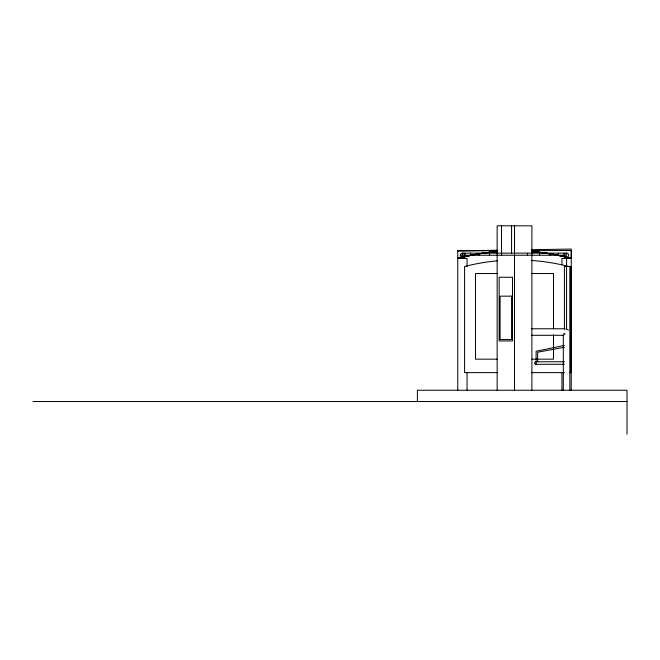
<?xml version="1.0" encoding="UTF-8"?>
<svg xmlns="http://www.w3.org/2000/svg" width="660" height="660" viewBox="0 0 660 660"><rect width="100%" height="100%" fill="white"/><g stroke="black" fill="none" stroke-linecap="round" stroke-linejoin="round"><path stroke-width="0.99" d="M501.526 253.143L501.526 225.819M564.853 334.348L565.001 333.622L563.755 333.811M463.452 257.053L460.086 258.489L462.412 257.334L462.412 253.143L566.585 253.143L566.585 255.238L460.317 255.238M497.327 251.559A215.011 214.987 -90 0 0 457.801 258.489L461.868 257.26M457.76 258.489L467.049 256.171A214.954 214.954 0 0 1 497.293 251.559A215.44 215.193 90 0 0 457.76 258.489A215.168 215.061 -90 0 1 497.269 251.559M461.62 257.45L459.814 257.878L461.546 257.515M463.427 257.021L467.049 256.171M564.407 345.427L536.11 351.236L536.11 364.295L564.407 364.295M537.653 361.754L537.653 352.217L564.407 347.292M497.632 250.231L457.693 250.866L497.673 250.742M531.3 249.695L571.238 249.059L571.238 390.258M531.349 250.635L571.271 250.503L571.271 258.489L561.94 258.489L561.94 264.668M457.693 258.489L467.057 258.489L467.057 266.722M564.407 266.475L570.941 266.475L570.941 372.628L569.489 372.628M497.062 273.529L475.513 273.529L475.513 359.155L497.062 359.155M531.952 273.529L553.501 273.529L553.501 328.581M531.3 328.771L565.216 328.771M531.176 335.305L563.772 335.305M531.952 359.155L553.501 359.155L553.501 334.702M564.407 361.754L536.11 361.754A1.279 1.279 0 0 0 534.658 363.025A1.279 1.279 0 0 0 536.11 364.295M497.516 372.628L464.59 372.628L464.59 266.475A210.903 210.903 0 0 1 497.211 260.84M531.481 372.628L564.407 372.628M33 401.511L627 401.511M568.763 266.475L560.224 264.487A210.903 210.903 0 0 0 531.284 260.452M571.238 258.489L561.949 256.171A214.954 214.954 0 0 0 531.704 251.559A215.168 215.061 -90 0 1 571.213 258.489A215.44 215.193 90 0 0 531.704 251.559A215.011 214.987 -90 0 1 571.271 258.489M567.443 329.398L568.45 330.173M627 434.181L627 390.258L417.409 390.258L417.409 401.511M569.852 266.475L569.852 372.628M569.852 372.933L569.852 390.258M566.585 258.489L566.585 329.522M564.407 265.46L564.407 329.348M564.077 253.143L564.077 255.238M563.318 334.801L563.318 390.258M561.94 372.76L561.94 390.258M558.476 253.143L558.476 255.238M550.135 253.143L550.135 255.238M539.566 253.143L539.566 255.238M531.894 390.258L531.894 225.819L497.153 225.819L497.153 390.258M527.439 253.143L527.439 255.238M514.495 225.819L514.495 390.258M511.566 225.819L511.566 253.143M501.559 253.143L501.559 255.238M489.431 253.143L489.431 255.238M478.863 253.143L478.863 255.238M470.522 253.143L470.522 255.238M467.057 372.76L467.057 390.258M464.92 253.143L464.92 255.238M457.76 250.866L457.76 390.258M512.506 277.266L499.15 277.266L499.15 340.939L512.506 340.939L512.506 277.266M511.566 296.159L500.09 296.159L500.09 339.537L511.566 339.537L511.566 296.159M565.538 257.053A2.095 2.095 0 0 0 568.681 255.238A2.095 2.095 0 0 0 565.538 253.423A2.095 2.095 0 0 0 565.538 257.053M461.365 257.053A2.095 2.095 0 0 0 464.5 255.238A2.095 2.095 0 0 0 461.365 253.423A2.095 2.095 0 0 0 461.365 257.053"/></g></svg>
